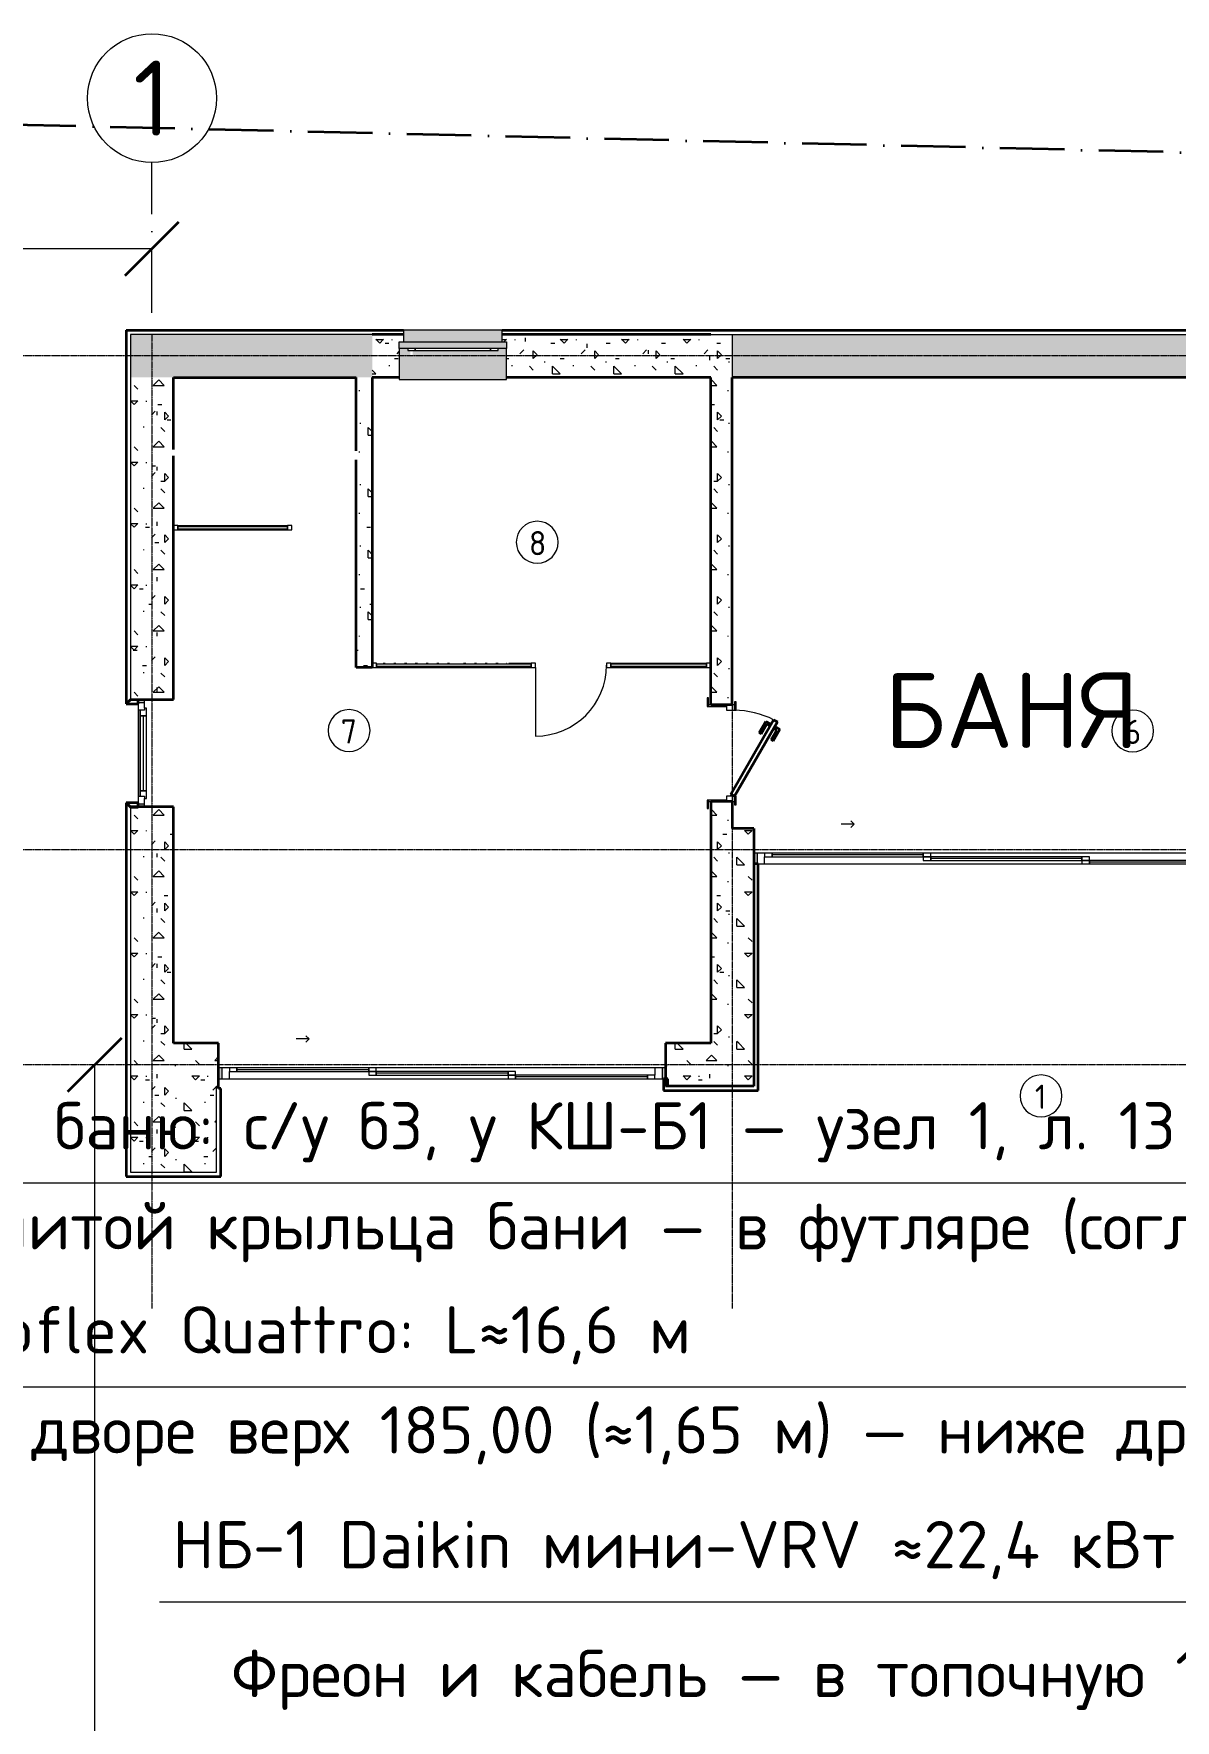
# Model space of a CAD drawing. Header units: millimetres. Extents: x -5158 to 26660, y -6019 to 34600.
# Drawn here: x 6032 to 16654, y 18896 to 34600 of the extents above; entities that cross this region are included whole.
import ezdxf
from ezdxf.enums import TextEntityAlignment as Align

# ---------------------------------------------------------------- set-up
doc = ezdxf.new("R2010")
doc.units = ezdxf.units.MM
doc.linetypes.add('ОВ_ШП', pattern=[460, 300, -80, 0, -80])
doc.linetypes.add('Осевая 12-2-2', pattern=[16, 12, -2, 0, -2])
for name, color, linetype, lineweight in [('A-AREA-IDEN', 8, 'Continuous', 13), ('A-DOOR', 8, 'Continuous', 13), ('A-GENM', 9, 'Continuous', 13), ('A-GLAZ', 8, 'Continuous', 13), ('A-GLAZ-CURT', 8, 'Continuous', 13), ('A-GLAZ-CWMG', 8, 'Continuous', 13), ('A-WALL', 8, 'Continuous', 13), ('A-WALL-PATT', 8, 'Continuous', 13), ('S-GRID', 8, 'Continuous', 13), ('АР_подложка', 8, 'Continuous', 13), ('ОВ_выноски', 7, 'Continuous', 18), ('ОВ_марки', 7, 'Continuous', 18), ('ОВ_размеры', 7, 'Continuous', 13), ('ОВ_текст', 7, 'Continuous', 18)]:
    doc.layers.add(name, color=color, linetype=linetype, lineweight=lineweight)
doc.layers.get('A-GENM').off()
doc.styles.add('GOST', font='isocpeur.ttf', dxfattribs={"width": 0.9})
doc.styles.add('GOST Common', font='GOST_Common.ttf', dxfattribs={"height": 300})
pattern_1 = [(0, (0, 0), (571.5, 571.5), [71.437, -500.062]), (90, (0, 0), (-571.5, 571.5), [71.437, -500.062]), (135, (71.44, 0), (-571.501, 0), [101.028, -707.195]), (0, (71.44, 321.47), (571.5, 571.5), [71.437, -500.062]), (45, (107.16, 285.75), (0, 571.501), [50.514, -757.709]), (135, (107.16, 285.75), (-571.501, 0), [50.514, -757.709]), (0, (285.75, 464.34), (571.5, 571.5), [101.028, -470.472]), (45, (285.75, 464.34), (0, 571.501), [71.437, -736.786]), (135, (386.78, 464.34), (-571.501, 0), [71.437, -736.786]), (90, (392.9, 142.9), (-571.5, 571.5), [71.437, -500.062]), (45, (392.9, 142.88), (0, 571.501), [50.514, -757.709]), (135, (428.62, 178.6), (-571.501, 0), [50.514, -757.709]), (0, (71.44, 142.9), (571.5, 571.5), [35.719, -478.631]), (0, (500.06, 285.75), (571.5, 571.5), [35.719, -478.631]), (90, (321.47, 357.2), (-571.5, 571.5), [35.719, -478.631]), (135, (392.9, 35.7), (-571.501, 0), [50.514, -757.709]), (135, (142.88, 428.62), (-571.501, 0), [50.514, -757.709]), (45, (267.9, 187.52), (0, 571.501), [50.514, -757.709]), (90, (196.45, 71.44), (-571.5, 571.5), [8.93, -562.57]), (90, (223.24, 312.54), (-571.5, 571.5), [8.93, -562.57]), (90, (491.13, 410.77), (-571.5, 571.5), [8.93, -562.57]), (90, (500.06, 107.16), (-571.5, 571.5), [8.93, -562.57])]

# ---------------------------------------------------------------- blocks, each defined once
blk = doc.blocks.new('INT 19 Дверь межкомнатная одностворчатая - 900 х 2370 _800_ Глухое Л-НАР-2537697-Планировочное решение')
at = {"layer": 'A-DOOR', "lineweight": 35}
for p, q in [((-313, 485), (-293, 520)), ((380, 85), (-313, 485)), ((-293, 520), (400, 120)), ((-250, 495), (-222, 543)), ((-215, 515), (-232, 485)), ((-222, 543), (-114, 480)), ((-124, 463), (-215, 515)), ((-114, 480), (-124, 463)), ((-297, 413), (-270, 460)), ((-189, 350), (-297, 413)), ((-252, 450), (-270, 420)), ((-270, 420), (-179, 368)), ((-179, 368), (-189, 350)), ((400, 120), (380, 85))]:
    blk.add_line(p, q, dxfattribs=at)
at = {"layer": 'A-DOOR'}
for p, q in [((-400, 135), (-480, 135)), ((-480, 135), (-480, 120)), ((-480, 120), (-400, 120)), ((-400, 120), (-450, 120)), ((-450, 120), (-450, 100)), ((-435, 45), (-450, 45)), ((-450, 45), (-400, 45)), ((-435, -120), (-435, 45)), ((-400, 120), (-400, 135)), ((-400, 45), (-400, 120)), ((480, 135), (400, 135)), ((400, 135), (400, 120)), ((400, 120), (480, 120)), ((450, 120), (400, 120)), ((400, 120), (400, 45)), ((400, 45), (450, 45)), ((450, 45), (435, 45)), ((435, 45), (435, -120)), ((450, 100), (450, 120)), ((480, 120), (480, 135)), ((-435, -120), (-515, -120)), ((-515, -120), (-515, -135)), ((-515, -135), (-435, -135)), ((-450, -100), (-450, -120)), ((-450, -120), (-435, -120)), ((-435, -135), (-435, -120)), ((435, -120), (450, -120)), ((515, -120), (435, -120)), ((435, -120), (435, -135)), ((435, -135), (515, -135)), ((450, -120), (450, -100)), ((515, -135), (515, -120))]:
    blk.add_line(p, q, dxfattribs=at)
blk.add_arc((400, 120), 800, 152.873, 180, dxfattribs=at)
blk = doc.blocks.new('Прямоугольный импост - Прямоугольный импост чёрный-2615209-Планировочное решение')
at = {"layer": 'A-GLAZ-CWMG', "lineweight": 20}
for p, q in [((-40, 20), (0, 20)), ((-40, -20), (-40, 20)), ((0, 20), (0, -20)), ((0, -20), (-40, -20))]:
    blk.add_line(p, q, dxfattribs=at)
blk = doc.blocks.new('Системная панель - С остеклением-2654727-Планировочное решение')
at = {"layer": 'A-GLAZ-CURT'}
for p, q in [((510, 10), (-510, 10)), ((-510, 10), (-510, -10)), ((510, -10), (510, 10)), ((-510, -10), (510, -10))]:
    blk.add_line(p, q, dxfattribs=at)
blk = doc.blocks.new('Прямоугольный импост - Прямоугольный импост чёрный-2654726-Планировочное решение')
at = {"layer": 'A-GLAZ-CWMG'}
for p, q in [((2408, 9693), (3428, 9693)), ((2408, 9653), (3428, 9653))]:
    blk.add_line(p, q, dxfattribs=at)
blk = doc.blocks.new('Прямоугольный импост - Прямоугольный импост чёрный-2615211-Планировочное решение')
at = {"layer": 'A-GLAZ-CWMG', "lineweight": 20}
for p, q in [((0, 20), (-40, 20)), ((-40, 20), (-40, -20)), ((0, -20), (0, 20)), ((-40, -20), (0, -20))]:
    blk.add_line(p, q, dxfattribs=at)
blk = doc.blocks.new('Системная панель - С остеклением-2842995-Планировочное решение')
at = {"layer": 'A-GLAZ-CURT'}
for p, q in [((445, 10), (-445, 10)), ((-445, 10), (-445, -10)), ((445, -10), (445, 10)), ((-445, -10), (445, -10))]:
    blk.add_line(p, q, dxfattribs=at)
blk = doc.blocks.new('Прямоугольный импост - Прямоугольный импост чёрный-2616527-Планировочное решение')
at = {"layer": 'A-GLAZ-CWMG'}
for p, q in [((6438, 8413), (7328, 8413)), ((6438, 8373), (7328, 8373))]:
    blk.add_line(p, q, dxfattribs=at)
blk = doc.blocks.new('Прямоугольный импост - Прямоугольный импост чёрный-2616538-Планировочное решение')
at = {"layer": 'A-GLAZ-CWMG', "lineweight": 20}
for p, q in [((-40, 20), (0, 20)), ((-40, -20), (-40, 20)), ((0, 20), (0, -20)), ((0, -20), (-40, -20))]:
    blk.add_line(p, q, dxfattribs=at)
blk = doc.blocks.new('Системная панель - С остеклением-2842997-Планировочное решение')
at = {"layer": 'A-GLAZ-CURT'}
for p, q in [((720, 10), (-720, 10)), ((-720, 10), (-720, -10)), ((720, -10), (720, 10)), ((-720, -10), (720, -10))]:
    blk.add_line(p, q, dxfattribs=at)
blk = doc.blocks.new('Прямоугольный импост - Прямоугольный импост чёрный-2616275-Планировочное решение')
at = {"layer": 'A-GLAZ-CWMG'}
for p, q in [((4258, 8373), (5698, 8373)), ((4318, 8413), (4338, 8413)), ((4418, 8413), (4438, 8413)), ((4518, 8413), (4538, 8413)), ((4618, 8413), (4638, 8413)), ((4718, 8413), (4738, 8413)), ((4818, 8413), (4838, 8413)), ((4918, 8413), (4938, 8413)), ((5068, 8413), (5088, 8413)), ((5168, 8413), (5188, 8413)), ((5268, 8413), (5288, 8413)), ((5368, 8413), (5388, 8413)), ((5468, 8413), (5469, 8413)), ((5489, 8413), (5698, 8413))]:
    blk.add_line(p, q, dxfattribs=at)
blk = doc.blocks.new('Прямоугольный импост - Прямоугольный импост чёрный-2616512-Планировочное решение')
at = {"layer": 'A-GLAZ-CWMG', "lineweight": 20}
for p, q in [((-20, 20), (20, 20)), ((-20, -20), (-20, 20)), ((20, 20), (20, -20)), ((20, -20), (-20, -20))]:
    blk.add_line(p, q, dxfattribs=at)
blk = doc.blocks.new('Дверь-Витраж-Одинарная-Остекление - Дверь-Витраж-Одинарная-Остекление-2616588-Планировочное решение')
at = {"layer": 'A-DOOR', "lineweight": 20}
blk.add_line((330, 20), (330, 660), dxfattribs=at)
at = {"layer": 'A-DOOR'}
blk.add_arc((330, 0), 660, 90, 180, dxfattribs=at)
blk = doc.blocks.new('Прямоугольный импост - Прямоугольный импост чёрный-2616543-Планировочное решение')
at = {"layer": 'A-GLAZ-CWMG', "lineweight": 20}
for p, q in [((0, 20), (-40, 20)), ((-40, 20), (-40, -20)), ((0, -20), (0, 20)), ((-40, -20), (0, -20))]:
    blk.add_line(p, q, dxfattribs=at)
blk = doc.blocks.new('INT 20 Окно раздвижное 3ст - INT 20 Окно раздвижное 3ст 4160-2750-2859542-Планировочное решение')
at = {"layer": 'A-GLAZ'}
h = blk.add_hatch(color=256, dxfattribs=at)
h.paths.add_polyline_path([(-2060, 130), (-2080, 130), (-2080, 30), (-2050, 30), (-2050, 130)])
h.paths.add_polyline_path([(2050, 130), (2050, 30), (2080, 30), (2080, 130)])
for p, q in [((-2080, 30), (-2050, 30)), ((-2050, 130), (-2060, 130)), ((-1980, 130), (-2050, 130)), ((-2050, 130), (-2050, 30)), ((-1980, 130), (-2050, 130)), ((-2050, 130), (-2050, 30)), ((-2050, 30), (613, 30)), ((-2050, 30), (-1980, 30)), ((-1910, 130), (-1980, 130)), ((-1980, 130), (-1980, 97)), ((-1980, 97), (-1910, 97)), ((-1980, 30), (-1980, 97)), ((-1910, 97), (-1910, 130)), ((-683, 130), (-1910, 130)), ((-1910, 130), (-1910, 97)), ((-1910, 113), (-683, 113)), ((-1910, 97), (-683, 97)), ((-613, 130), (-683, 130)), ((-683, 130), (-683, 97)), ((-683, 97), (-683, 130)), ((-613, 97), (-683, 97)), ((-683, 97), (-683, 63)), ((-683, 97), (-613, 97)), ((-683, 63), (-613, 63)), ((-613, 97), (-613, 130)), ((2050, 130), (-613, 130)), ((-613, 63), (-613, 97)), ((613, 97), (-613, 97)), ((-613, 97), (-613, 63)), ((-613, 80), (613, 80)), ((-613, 63), (613, 63)), ((683, 97), (613, 97)), ((613, 97), (613, 63)), ((613, 63), (613, 97)), ((613, 63), (683, 63)), ((683, 63), (613, 63)), ((613, 63), (613, 30)), ((613, 30), (683, 30)), ((683, 63), (683, 97)), ((683, 30), (683, 63)), ((1910, 63), (683, 63)), ((683, 63), (683, 30)), ((683, 47), (1910, 47)), ((683, 30), (1910, 30)), ((1980, 63), (1910, 63)), ((1910, 63), (1910, 30)), ((1910, 30), (1910, 63)), ((1910, 30), (1980, 30)), ((1980, 130), (1980, 63)), ((2050, 130), (1980, 130)), ((1980, 30), (1980, 63)), ((1980, 30), (2050, 30)), ((1980, 30), (2050, 30)), ((2050, 30), (2050, 130)), ((2050, 30), (2050, 130)), ((2080, 130), (2050, 130)), ((2050, 30), (2080, 30))]:
    blk.add_line(p, q, dxfattribs=at)
at = {"layer": 'A-GLAZ', "lineweight": 9}
for q in [(1267, -210), (1267, -270), (1357, -240)]:
    blk.add_line((1237, -240), q, dxfattribs=at)
blk = doc.blocks.new('INT 20 Окно раздвижное 3ст - INT 20 Окно раздвижное 3ст 4700-2750-2859571-Планировочное решение')
at = {"layer": 'A-GLAZ'}
h = blk.add_hatch(color=256, dxfattribs=at)
h.paths.add_polyline_path([(-2350, 130), (-2350, 30), (-2320, 30), (-2320, 130)])
h.paths.add_polyline_path([(2350, 130), (2320, 130), (2320, 30), (2350, 30)])
for p, q in [((-2320, 130), (-2350, 130)), ((-2350, 30), (-2320, 30)), ((-2250, 130), (-2320, 130)), ((-2320, 130), (-2320, 30)), ((-2250, 130), (-2320, 130)), ((-2320, 130), (-2320, 30)), ((-2320, 30), (703, 30)), ((-2320, 30), (-2250, 30)), ((-2180, 130), (-2250, 130)), ((-2250, 130), (-2250, 97)), ((-2250, 97), (-2180, 97)), ((-2250, 30), (-2250, 97)), ((-2180, 97), (-2180, 130)), ((-773, 130), (-2180, 130)), ((-2180, 130), (-2180, 97)), ((-2180, 113), (-773, 113)), ((-2180, 97), (-773, 97)), ((-703, 130), (-773, 130)), ((-773, 130), (-773, 97)), ((-773, 97), (-773, 130)), ((-703, 97), (-773, 97)), ((-773, 97), (-773, 63)), ((-773, 97), (-703, 97)), ((-773, 63), (-703, 63)), ((-703, 97), (-703, 130)), ((2310, 130), (-703, 130)), ((-703, 63), (-703, 97)), ((703, 97), (-703, 97)), ((-703, 97), (-703, 63)), ((-703, 80), (703, 80)), ((-703, 63), (703, 63)), ((773, 97), (703, 97)), ((703, 97), (703, 63)), ((703, 63), (703, 97)), ((703, 63), (773, 63)), ((773, 63), (703, 63)), ((703, 63), (703, 30)), ((703, 30), (773, 30)), ((773, 63), (773, 97)), ((773, 30), (773, 63)), ((2180, 63), (773, 63)), ((773, 63), (773, 30)), ((773, 47), (2180, 47)), ((773, 30), (2180, 30)), ((2250, 63), (2180, 63)), ((2180, 63), (2180, 30)), ((2180, 30), (2180, 63)), ((2180, 30), (2250, 30)), ((2250, 130), (2250, 63)), ((2310, 130), (2250, 130)), ((2250, 30), (2250, 63)), ((2250, 30), (2320, 30)), ((2250, 30), (2320, 30)), ((2320, 30), (2320, 130)), ((2320, 30), (2320, 130)), ((2320, 30), (2350, 30))]:
    blk.add_line(p, q, dxfattribs=at)
at = {"layer": 'A-GLAZ', "lineweight": 9}
for q in [(1447, -210), (1447, -270), (1537, -240)]:
    blk.add_line((1417, -240), q, dxfattribs=at)
blk = doc.blocks.new('INT 20 Окно Прямоугольник 1ст - INT 20 Окно Прямоугольник 1ст 800-500h-2859707-Планировочное решение')
at = {"layer": 'A-GLAZ'}
blk.add_hatch(color=256, dxfattribs=at).paths.add_polyline_path([(500, 70), (500, 130), (-500, 130), (-500, 70), (138, 70)])
for p, q in [((-500, 130), (500, 130)), ((-500, 70), (-500, 130)), ((500, 70), (-500, 70)), ((500, 130), (500, 70))]:
    blk.add_line(p, q, dxfattribs=at)
blk = doc.blocks.new('INT 20 Подоконник - Подоконник внутри-2828784-Планировочное решение')
at = {"layer": 'A-GLAZ'}
blk.add_hatch(color=256, dxfattribs=at).paths.add_polyline_path([(450, -290), (450, 0), (370, 0), (370, -20), (-420, -20), (-420, -30), (-425, -30), (-425, -75), (-445, -75), (-445, -30), (-450, -30), (-450, -20), (-470, -20), (-470, 0), (-550, 0), (-550, -290), (88, -290)])
for p, q in [((-550, 0), (-550, -280)), ((450, -280), (450, 0)), ((-550, -280), (-550, -290)), ((-550, -290), (450, -290)), ((450, -290), (450, -280))]:
    blk.add_line(p, q, dxfattribs=at)
blk = doc.blocks.new('INT 20 Створка - 05_ Правое поворотно-откидное-2844918-Планировочное решение')
at = {"layer": 'A-GLAZ'}
for p, q in [((-420, -30), (-420, -50)), ((-420, -50), (-350, -50)), ((-350, -50), (-350, -30)), ((-350, -30), (-350, -50)), ((-350, -50), (350, -50)), ((350, -30), (350, -50)), ((350, -50), (350, -30)), ((350, -50), (420, -50)), ((420, -50), (420, -30))]:
    blk.add_line(p, q, dxfattribs=at)
blk = doc.blocks.new('INT 20 Подоконник - Подоконник снаружи-2855549-Планировочное решение')
at = {"layer": 'A-GLAZ'}
blk.add_hatch(color=256, dxfattribs=at).paths.add_polyline_path([(-510, 0), (410, 0), (410, 110), (-510, 110), (-510, 100)])
for p, q in [((410, 110), (-510, 110)), ((-510, 110), (-510, 100)), ((-510, 100), (-510, 0)), ((410, 100), (410, 110)), ((410, 0), (410, 100))]:
    blk.add_line(p, q, dxfattribs=at)
blk = doc.blocks.new('INT 20 Окно Прямоугольник 1ст - INT 20 Окно Прямоугольник 1ст 800-2750h-V6-Планировочное решение')
at = {"layer": 'A-GLAZ'}
h = blk.add_hatch(color=256, dxfattribs=at)
h.paths.add_polyline_path([(-500, 130), (-500, 70), (-470, 70), (-470, 130)])
h.paths.add_polyline_path([(470, 70), (500, 70), (500, 130), (470, 130)])
for p, q in [((-500, 70), (-470, 70)), ((-470, 130), (-470, 70)), ((-470, 70), (-420, 70)), ((-400, 130), (-460, 130)), ((460, 130), (400, 130)), ((420, 70), (470, 70)), ((470, 70), (470, 130)), ((470, 70), (500, 70))]:
    blk.add_line(p, q, dxfattribs=at)
blk = doc.blocks.new('INT 20 Откосы окон снаружи Прямоугольник - INT 20 Откосы окон снаружи Прямоугольник-2855585-Планировочное решение')
at = {"layer": 'A-WALL', "lineweight": 35}
for p, q in [((-477, 30), (-517, -10)), ((-477, -80), (-477, 30)), ((483, -10), (443, 30)), ((443, 30), (443, -80)), ((-517, -10), (-517, -80)), ((-517, -80), (-477, -80)), ((443, -80), (483, -80)), ((483, -80), (483, -10))]:
    blk.add_line(p, q, dxfattribs=at)
blk = doc.blocks.new('INT 20 Створка - 05_ Правое поворотно-откидное-2844986-Планировочное решение')
at = {"layer": 'A-GLAZ'}
for p, q in [((400, 30), (-400, 30)), ((-400, 30), (-400, 10)), ((-400, 10), (400, 10)), ((-350, 10), (-400, 10)), ((-400, 10), (-400, -30)), ((-350, -50), (-350, 10)), ((350, 10), (-350, 10)), ((-350, 10), (-350, -50)), ((400, 10), (350, 10)), ((350, 10), (350, -50)), ((350, -50), (350, 10)), ((400, 10), (400, 30)), ((400, -30), (400, 10)), ((-400, -30), (-420, -30)), ((-420, -30), (-420, -50)), ((-420, -50), (-350, -50)), ((-350, -20), (350, -20)), ((-350, -50), (350, -50)), ((350, -50), (420, -50)), ((420, -30), (400, -30)), ((420, -50), (420, -30))]:
    blk.add_line(p, q, dxfattribs=at)
blk = doc.blocks.new('INT Марка помещения - Номер помещения _ Площадь _ Имя-568133-Планировочное решение')
at = {"layer": 'A-AREA-IDEN'}
for start, end in [(360, 180), (180, 360)]:
    blk.add_arc((0, 0), 2.6, start, end, dxfattribs=at)
blk = doc.blocks.new('АР_Баня_план')
at = {"layer": 'A-WALL-PATT', "lineweight": 9}
h = blk.add_hatch(dxfattribs=at)
h.set_pattern_fill('FP_1', color=256, style=0, pattern_type=2)
h.set_pattern_definition(pattern_1)
h.paths.add_polyline_path([(14393, 11073), (17868, 11073), (17868, 11473), (12868, 11473), (12868, 11073), (14315, 11073)])
h.paths.add_polyline_path([(12668, 11073), (12668, 11473), (7568, 11473), (7568, 11073), (12598, 11073)])
h.paths.add_polyline_path([(4218, 11073), (4218, 11473), (1968, 11473), (1968, 11073), (4068, 11073)])
h = blk.add_hatch(dxfattribs=at)
h.set_pattern_fill('FP_3', color=256, style=0, pattern_type=2)
h.set_pattern_definition([(0, (0, 0), (571.5, 571.5), [71.437, -500.062]), (90, (0, 0), (-571.5, 571.5), [71.437, -500.062]), (135, (71.44, 0), (-571.501, 0), [101.028, -707.195]), (0, (71.44, 321.47), (571.5, 571.5), [71.437, -500.062]), (45, (107.16, 285.75), (0, 571.501), [50.514, -757.71]), (135, (107.16, 285.75), (-571.501, 0), [50.514, -757.71]), (0, (285.75, 464.34), (571.5, 571.5), [101.028, -470.472]), (45, (285.75, 464.34), (0, 571.501), [71.438, -736.786]), (135, (386.78, 464.34), (-571.501, 0), [71.437, -736.786]), (90, (392.9, 142.9), (-571.5, 571.5), [71.437, -500.062]), (45, (392.9, 142.88), (0, 571.501), [50.514, -757.71]), (135, (428.62, 178.6), (-571.501, 0), [50.514, -757.71]), (0, (71.44, 142.9), (571.5, 571.5), [35.72, -478.63]), (0, (500.06, 285.75), (571.5, 571.5), [35.72, -478.63]), (90, (321.47, 357.2), (-571.5, 571.5), [35.72, -478.63]), (135, (392.9, 35.7), (-571.501, 0), [50.514, -757.71]), (135, (142.88, 428.62), (-571.501, 0), [50.514, -757.71]), (45, (267.9, 187.52), (0, 571.501), [50.514, -757.71]), (90, (196.45, 71.44), (-571.5, 571.5), [8.93, -562.57]), (90, (223.24, 312.54), (-571.5, 571.5), [8.93, -562.57]), (90, (491.13, 410.77), (-571.5, 571.5), [8.93, -562.57]), (90, (500.06, 107.16), (-571.5, 571.5), [8.93, -562.57])])
h.paths.add_polyline_path([(7368, 11073), (7368, 11473), (5428, 11473), (5428, 11403), (5468, 11403), (5468, 11073), (6354, 11073)])
h.paths.add_polyline_path([(4218, 11073), (4468, 11073), (4468, 11403), (4508, 11403), (4508, 11473), (4218, 11473), (4218, 11343)])
h = blk.add_hatch(dxfattribs=at)
h.set_pattern_fill('FP_1', color=256, style=0, pattern_type=2)
h.set_pattern_definition(pattern_1)
h.paths.add_polyline_path([(7568, 6473), (7568, 7123), (7368, 7123), (7368, 6473)])
h.paths.add_polyline_path([(7368, 8023), (7568, 8023), (7568, 11473), (7368, 11473), (7368, 8127)])
h = blk.add_hatch(dxfattribs=at)
h.set_pattern_fill('FP_1', color=256, style=0, pattern_type=2)
h.set_pattern_definition(pattern_1)
h.paths.add_polyline_path([(1968, 4473), (2368, 4473), (2368, 7073), (1968, 7073), (1968, 4653)])
h.paths.add_polyline_path([(2368, 8073), (2368, 11073), (1968, 11073), (1968, 8073)])
h = blk.add_hatch(dxfattribs=at)
h.set_pattern_fill('FP_1', color=256, style=0, pattern_type=2)
h.set_pattern_definition(pattern_1)
h.paths.add_polyline_path([(4218, 8373), (4218, 11073), (4068, 11073), (4068, 10389), (4084, 10359), (4068, 10304), (4068, 8373)])
h = blk.add_hatch(dxfattribs=at)
h.set_pattern_fill('FP_1', color=256, style=0, pattern_type=2)
h.set_pattern_definition(pattern_1)
h.paths.add_polyline_path([(7368, 4873), (7768, 4873), (7768, 6873), (7568, 6873), (7568, 6473), (7368, 6473), (7368, 5348)])
h = blk.add_hatch(dxfattribs=at)
h.set_pattern_fill('FP_1', color=256, style=0, pattern_type=2)
h.set_pattern_definition(pattern_1)
h.paths.add_polyline_path([(6948, 4473), (7768, 4473), (7768, 4873), (6948, 4873), (6948, 4653)])
h.paths.add_polyline_path([(2768, 4473), (2788, 4473), (2788, 4873), (2368, 4873), (2368, 4473)])
h = blk.add_hatch(dxfattribs=at)
h.set_pattern_fill('FP_1', color=256, style=0, pattern_type=2)
h.set_pattern_definition(pattern_1)
h.paths.add_polyline_path([(2368, 4473), (1968, 4473), (1968, 3673), (2368, 3673)])
h = blk.add_hatch(dxfattribs=at)
h.set_pattern_fill('FP_1', color=256, style=0, pattern_type=2)
h.set_pattern_definition(pattern_1)
h.paths.add_polyline_path([(2768, 4473), (2368, 4473), (2368, 3673), (2768, 3673)])
at = {"layer": 'A-WALL', "lineweight": 35}
for p, q in [((1928, 11513), (1928, 8033)), ((1928, 11513), (4508, 11513)), ((4508, 11473), (4218, 11473)), ((5428, 11513), (18308, 11513)), ((7368, 11473), (5428, 11473)), ((2368, 11073), (4068, 11073)), ((2368, 10403), (2368, 11073)), ((4068, 10389), (4068, 11073)), ((4468, 11073), (4218, 11073)), ((4218, 11073), (4218, 8373)), ((7368, 11073), (5468, 11073)), ((7368, 8023), (7368, 11073)), ((12098, 11073), (7568, 11073)), ((7568, 8023), (7568, 11073)), ((2368, 8073), (2368, 10343)), ((4068, 8373), (4068, 10304)), ((4218, 8373), (4068, 8373)), ((1928, 8033), (1968, 8073)), ((1968, 8073), (2368, 8073)), ((7568, 8023), (7368, 8023)), ((1928, 7113), (1928, 3633)), ((1968, 7073), (1928, 7113)), ((2368, 7073), (1968, 7073)), ((2368, 4873), (2368, 7073)), ((7368, 7123), (7368, 4873)), ((7568, 7123), (7368, 7123)), ((7568, 7123), (7568, 6873)), ((7768, 6873), (7568, 6873)), ((7768, 6873), (7768, 4473)), ((7808, 6543), (7768, 6543)), ((7808, 4433), (7808, 6543)), ((2788, 4873), (2368, 4873)), ((2788, 4453), (2788, 4873)), ((7368, 4873), (6948, 4873)), ((6948, 4873), (6948, 4473)), ((2808, 4453), (2788, 4453)), ((2808, 3633), (2808, 4453)), ((6928, 4543), (6928, 4433)), ((6968, 4543), (6928, 4543)), ((6928, 4433), (7808, 4433)), ((7768, 4473), (6948, 4473)), ((6968, 4473), (6968, 4543)), ((1928, 3633), (2808, 3633))]:
    blk.add_line(p, q, dxfattribs=at)
at = {"layer": 'A-WALL'}
for p, q in [((4218, 11473), (1968, 11473)), ((1968, 11473), (1968, 8073)), ((7368, 11473), (18268, 11473)), ((7568, 11473), (7568, 11073)), ((1968, 7073), (1968, 3673)), ((2768, 4473), (2788, 4473)), ((2768, 3673), (2768, 4473)), ((1968, 3673), (2768, 3673))]:
    blk.add_line(p, q, dxfattribs=at)
at = {"layer": 'S-GRID', "linetype": 'Осевая 12-2-2'}
for p, q in [((2168, 11473), (2168, 1289)), ((7568, 11473), (7568, 1289)), ((18268, 11273), (-102, 11273)), ((18268, 6673), (-102, 6673)), ((18268, 4673), (-102, 4673))]:
    blk.add_line(p, q, dxfattribs=at)
at = {"layer": 'A-AREA-IDEN', "xscale": 74.99999999999996, "yscale": 74.99999999999996, "zscale": 74.99999999999996}
for p in [(5753, 9538), (4002, 7785), (11294, 7781), (10441, 4383)]:
    blk.add_blockref('INT Марка помещения - Номер помещения _ Площадь _ Имя-568133-Планировочное решение', p, dxfattribs=at)
at = {"layer": 'A-DOOR', "rotation": 180}
blk.add_blockref('Дверь-Витраж-Одинарная-Остекление - Дверь-Витраж-Одинарная-Остекление-2616588-Планировочное решение', (6068, 8393), dxfattribs=at)
at = {"layer": 'A-DOOR', "lineweight": 35, "rotation": 270}
blk.add_blockref('INT 19 Дверь межкомнатная одностворчатая - 900 х 2370 _800_ Глухое Л-НАР-2537697-Планировочное решение', (7468, 7573), dxfattribs=at)
at = {"layer": 'A-GENM'}
blk.add_blockref('INT 20 Створка - 05_ Правое поворотно-откидное-2844918-Планировочное решение', (4968, 11373), dxfattribs=at)
at = {"layer": 'A-GENM', "rotation": 89.99999999999991}
blk.add_blockref('INT 20 Створка - 05_ Правое поворотно-откидное-2844986-Планировочное решение', (2068, 7573), dxfattribs=at)
at = {"layer": 'A-GLAZ'}
for name, p in [('INT 20 Подоконник - Подоконник снаружи-2855549-Планировочное решение', (5018, 11403)), ('INT 20 Окно Прямоугольник 1ст - INT 20 Окно Прямоугольник 1ст 800-500h-2859707-Планировочное решение', (4968, 11273)), ('INT 20 Подоконник - Подоконник внутри-2828784-Планировочное решение', (5018, 11343))]:
    blk.add_blockref(name, p, dxfattribs=at)
for name, p, rotation in [('INT 20 Окно Прямоугольник 1ст - INT 20 Окно Прямоугольник 1ст 800-2750h-V6-Планировочное решение', (2168, 7573), 89.99999999999991), ('INT 20 Окно раздвижное 3ст - INT 20 Окно раздвижное 3ст 4700-2750-2859571-Планировочное решение', (10118, 6673), 180), ('INT 20 Окно раздвижное 3ст - INT 20 Окно раздвижное 3ст 4160-2750-2859542-Планировочное решение', (4868, 4673), 180)]:
    blk.add_blockref(name, p, dxfattribs=dict(at, rotation=rotation))
at = {"layer": 'A-GLAZ-CURT', "rotation": 180}
for name, p in [('Системная панель - С остеклением-2654727-Планировочное решение', (2918, 9673)), ('Системная панель - С остеклением-2842997-Планировочное решение', (4978, 8393)), ('Системная панель - С остеклением-2842995-Планировочное решение', (6883, 8393))]:
    blk.add_blockref(name, p, dxfattribs=at)
at = {"layer": 'A-GLAZ-CWMG', "extrusion": (0, 0, -1)}
for name, p in [('Прямоугольный импост - Прямоугольный импост чёрный-2615209-Планировочное решение', (-2368, 9673)), ('Прямоугольный импост - Прямоугольный импост чёрный-2616538-Планировочное решение', (-4218, 8393)), ('Прямоугольный импост - Прямоугольный импост чёрный-2616512-Планировочное решение', (-5718, 8393)), ('Прямоугольный импост - Прямоугольный импост чёрный-2616512-Планировочное решение', (-6418, 8393))]:
    blk.add_blockref(name, p, dxfattribs=at)
at = {"layer": 'A-GLAZ-CWMG'}
for name, p in [('Прямоугольный импост - Прямоугольный импост чёрный-2654726-Планировочное решение', (0, 0)), ('Прямоугольный импост - Прямоугольный импост чёрный-2615211-Планировочное решение', (3468, 9673)), ('Прямоугольный импост - Прямоугольный импост чёрный-2616275-Планировочное решение', (0, 0)), ('Прямоугольный импост - Прямоугольный импост чёрный-2616527-Планировочное решение', (0, 0)), ('Прямоугольный импост - Прямоугольный импост чёрный-2616543-Планировочное решение', (7368, 8393))]:
    blk.add_blockref(name, p, dxfattribs=at)
at = {"layer": 'A-WALL', "rotation": 89.99999999999991}
blk.add_blockref('INT 20 Откосы окон снаружи Прямоугольник - INT 20 Откосы окон снаружи Прямоугольник-2855585-Планировочное решение', (1958, 7589), dxfattribs=at)
at = {"layer": 'A-AREA-IDEN', "char_height": 225, "attachment_point": 1, "style": 'GOST Common'}
for s, insert, width in [('\\fGOST Common|b0|i0|c204|p34|;8', (5676, 9642), 192.4), ('\\fGOST Common|b0|i0|c204|p34|;7', (3925, 7889), 192.4), ('\\fGOST Common|b0|i0|c204|p34|;6', (11217, 7885), 192.4), ('\\fGOST Common|b0|i0|c204|p34|;1', (10384, 4487), 144.3)]:
    blk.add_mtext(s, dxfattribs=dict(at, insert=insert, width=width))

msp = doc.modelspace()

# ---------------------------------------------------------------- linework, layer by layer
at = {"layer": 'ОВ_выноски'}
for points in [[(3929, 23900), (18900, 23900)], [(7202, 20000), (18900, 20000)]]:
    msp.add_lwpolyline(points, dxfattribs=at)
at = {"layer": 'ОВ_размеры', "color": 1, "linetype": 'ОВ_ШП', "lineweight": 35, "ltscale": 2}
msp.add_lwpolyline([(-5158, -5700), (23846, -5700), (24617, 11476), (26202, 28604), (26660, 33260), (-2391, 33947), (-2855, 29812), (-4341, 13156)], close=True, dxfattribs=at)
at = {"layer": 'ОВ_размеры', "linetype": 'ОВ_ШП', "ltscale": 2}
msp.add_lwpolyline([(7132, 32000), (7132, 33400)], dxfattribs=at)
at = {"layer": 'ОВ_размеры', "lineweight": 35}
for points in [[(6882, 32350), (7382, 32850)], [(6350, 24750), (6850, 25250)]]:
    msp.add_lwpolyline(points, dxfattribs=at)
at = {"layer": 'ОВ_размеры'}
msp.add_lwpolyline([(0, 32600), (7132, 32600)], dxfattribs=at)
msp.add_circle((7132, 34000), 600, dxfattribs=at)

# ---------------------------------------------------------------- block references
at = {"layer": 'АР_подложка'}
msp.add_blockref('АР_Баня_план', (4964, 20327), dxfattribs=at)

# ---------------------------------------------------------------- texts
at = {"layer": 'ОВ_марки', "style": 'GOST'}
for s, p in [('Ввод в баню: с/у б3, у КШ-Б1 — узел 1, л. 13', (4049, 24080)), ('НБ-1 Daikin мини-VRV ≈22,4 кВт на площадке', (7322, 20180)), ('Фреон и кабель — в топочную 1.6 (лист 9)', (7868, 18980))]:
    msp.add_text(s, height=440, dxfattribs=at).set_placement(p, align=Align.BOTTOM_LEFT)
msp.add_text('под плитой крыльца бани — в футляре (согласовать с КР)', height=440, dxfattribs=at).set_placement((4049, 23720), align=Align.TOP_LEFT)
at = {"layer": 'ОВ_размеры', "style": 'GOST'}
msp.add_text('1', height=700, dxfattribs=at).set_placement((7132, 34000), align=Align.MIDDLE_CENTER)
at = {"layer": 'ОВ_текст', "style": 'GOST'}
msp.add_text('БАНЯ', height=700, dxfattribs=at).set_placement((15132, 28300), align=Align.MIDDLE_CENTER)

# ---------------------------------------------------------------- next in the draw order: wipeouts: each hides what was drawn before it
msp.add_wipeout([(5020, 21270), (18900, 21270), (18900, 22730), (5020, 22730)])

# ---------------------------------------------------------------- next in the draw order: linework, layer by layer
at = {"layer": 'ОВ_выноски'}
msp.add_lwpolyline([(5020, 22000), (18900, 22000)], dxfattribs=at)
at = {"layer": 'ОВ_размеры'}
msp.add_lwpolyline([(6600, 16700), (6600, 25000)], dxfattribs=at)

# ---------------------------------------------------------------- next in the draw order: texts
at = {"layer": 'ОВ_марки', "style": 'GOST'}
msp.add_text('Ecoflex Quattro: L≈16,6 м', height=440, dxfattribs=at).set_placement((5140, 22180), align=Align.BOTTOM_LEFT)
msp.add_text('во дворе верх 185,00 (≈1,65 м) — ниже дренажа и К2', height=440, dxfattribs=at).set_placement((5140, 21820), align=Align.TOP_LEFT)

doc.saveas('drawing.dxf')
